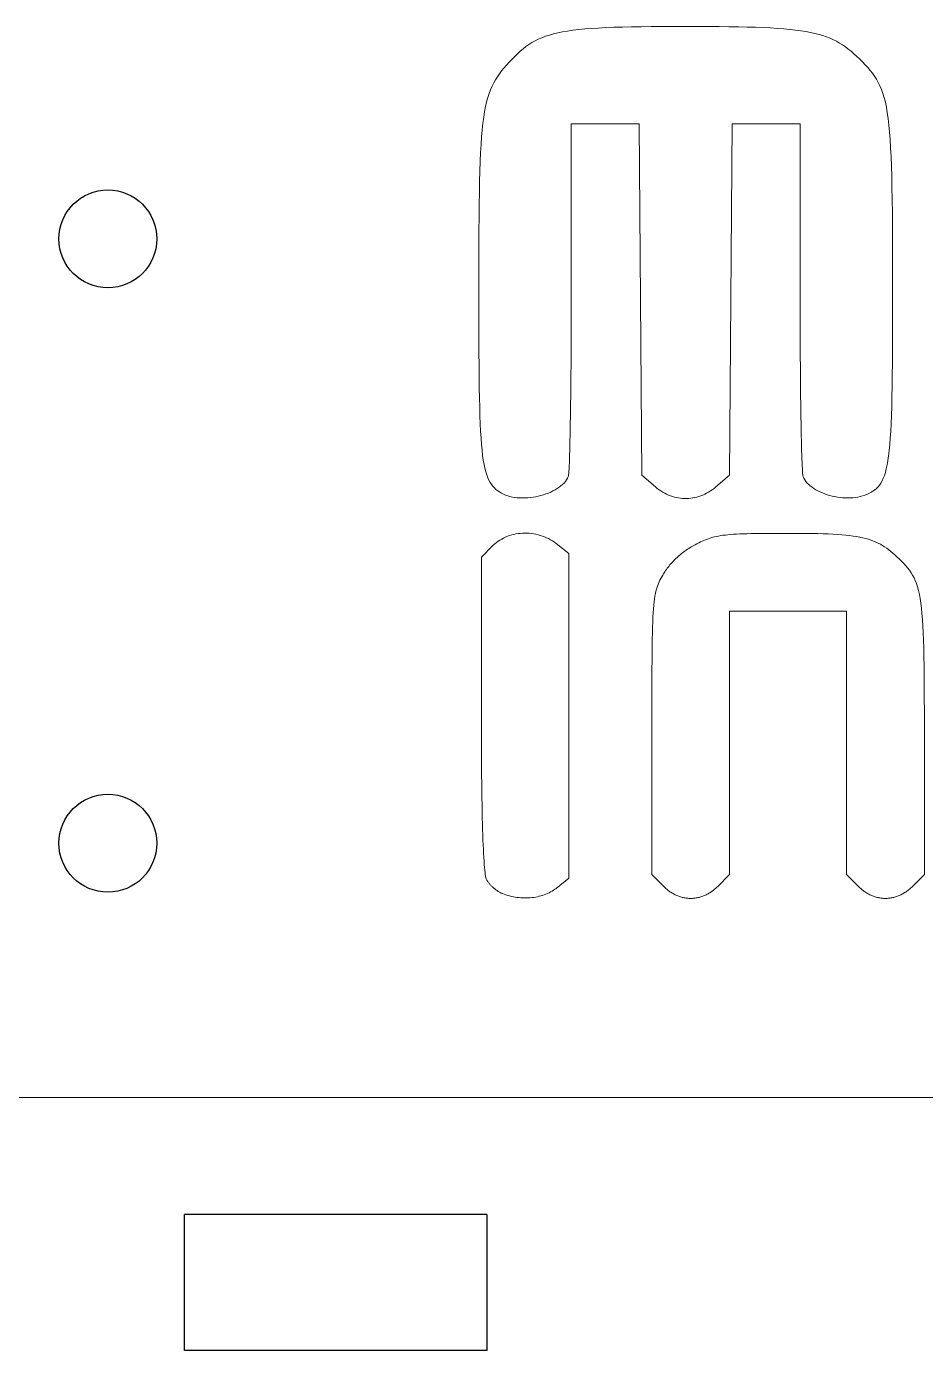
# Model space of a CAD drawing. Header units: millimetres. Extents: x 0 to 1200, y 0 to 900.
# Drawn here: x 230.98 to 260.73, y 441.63 to 485.44 of the extents above; entities that cross this region are included whole.
import ezdxf

# ---------------------------------------------------------------- set-up
doc = ezdxf.new("R2010")
doc.units = ezdxf.units.MM
doc.layers.get('0').update_dxf_attribs({"color": 1, "linetype": 'CONTINUOUS', "lineweight": 25, "true_color": 0xff0000})
doc.layers.add('Referance lines', color=3, linetype='CONTINUOUS', lineweight=0, true_color=0x00ff00)
doc.layers.add('Text', color=5, linetype='CONTINUOUS', lineweight=0, true_color=0x0000ff)

msp = doc.modelspace()

# ---------------------------------------------------------------- linework, layer by layer
for p, q in [((246.214, 446.128), (236.214, 446.128)), ((236.214, 441.628), (236.214, 446.128)), ((246.214, 446.128), (246.214, 441.628)), ((246.214, 441.628), (236.214, 441.628))]:
    msp.add_line(p, q)
for centre in [(233.677, 478.415), (233.677, 458.415)]:
    msp.add_circle(centre, 1.62)
at = {"layer": 'Referance lines', "color": 3, "true_color": 0x00ff00}
for p, q in [((0, 450), (1200, 450)), ((127.977, 450), (968.55, 450))]:
    msp.add_line(p, q, dxfattribs=at)
at = {"layer": 'Text'}
for p, q in [((247.92, 485.022), (248.035, 485.073)), ((248.035, 485.073), (248.156, 485.119)), ((248.156, 485.119), (248.285, 485.161)), ((248.285, 485.161), (248.421, 485.2)), ((248.421, 485.2), (248.567, 485.235)), ((248.567, 485.235), (248.723, 485.266)), ((248.723, 485.266), (248.89, 485.294)), ((248.89, 485.294), (249.067, 485.32)), ((249.067, 485.32), (249.258, 485.342)), ((249.258, 485.342), (249.461, 485.362)), ((249.461, 485.362), (249.678, 485.379)), ((249.678, 485.379), (249.911, 485.393)), ((249.911, 485.393), (250.158, 485.406)), ((250.158, 485.406), (250.422, 485.416)), ((250.422, 485.416), (250.704, 485.424)), ((250.704, 485.424), (251.003, 485.431)), ((251.003, 485.431), (251.321, 485.436)), ((251.321, 485.436), (251.659, 485.44)), ((251.659, 485.44), (252.018, 485.442)), ((252.018, 485.442), (252.398, 485.444)), ((252.398, 485.444), (252.8, 485.444)), ((252.8, 485.444), (253.188, 485.444)), ((253.188, 485.444), (253.555, 485.442)), ((253.555, 485.442), (253.901, 485.44)), ((253.901, 485.44), (254.229, 485.436)), ((254.229, 485.436), (254.538, 485.431)), ((254.538, 485.431), (254.829, 485.425)), ((254.829, 485.425), (255.103, 485.417)), ((255.103, 485.417), (255.36, 485.407)), ((255.36, 485.407), (255.602, 485.396)), ((255.602, 485.396), (255.83, 485.382)), ((255.83, 485.382), (256.043, 485.366)), ((256.043, 485.366), (256.243, 485.348)), ((256.243, 485.348), (256.431, 485.327)), ((256.431, 485.327), (256.606, 485.304)), ((256.606, 485.304), (256.771, 485.278)), ((256.771, 485.278), (256.926, 485.249)), ((256.926, 485.249), (257.071, 485.217)), ((257.071, 485.217), (257.208, 485.182)), ((257.208, 485.182), (257.337, 485.143)), ((257.337, 485.143), (257.458, 485.101)), ((257.458, 485.101), (257.573, 485.055)), ((257.573, 485.055), (257.683, 485.006)), ((247.233, 484.542), (247.324, 484.626)), ((247.324, 484.626), (247.417, 484.704)), ((247.417, 484.704), (247.511, 484.777)), ((247.511, 484.777), (247.607, 484.845)), ((247.607, 484.845), (247.707, 484.909)), ((247.707, 484.909), (247.811, 484.968)), ((247.811, 484.968), (247.92, 485.022)), ((257.683, 485.006), (257.788, 484.953)), ((257.788, 484.953), (257.889, 484.895)), ((257.889, 484.895), (257.986, 484.834)), ((257.986, 484.834), (258.081, 484.768)), ((258.081, 484.768), (258.174, 484.697)), ((258.174, 484.697), (258.266, 484.622)), ((258.266, 484.622), (258.358, 484.542)), ((246.867, 484.162), (246.955, 484.259)), ((246.955, 484.259), (247.049, 484.359)), ((247.049, 484.359), (247.141, 484.454)), ((247.141, 484.454), (247.233, 484.542)), ((258.358, 484.542), (258.451, 484.457)), ((258.451, 484.457), (258.544, 484.368)), ((258.544, 484.368), (258.642, 484.271)), ((258.642, 484.271), (258.733, 484.177)), ((258.733, 484.177), (258.819, 484.084)), ((246.502, 483.68), (246.566, 483.78)), ((246.566, 483.78), (246.634, 483.877)), ((246.634, 483.877), (246.706, 483.972)), ((246.706, 483.972), (246.784, 484.067)), ((246.784, 484.067), (246.867, 484.162)), ((258.819, 484.084), (258.899, 483.991)), ((258.899, 483.991), (258.974, 483.897)), ((258.974, 483.897), (259.044, 483.8)), ((259.044, 483.8), (259.108, 483.699)), ((246.292, 483.226), (246.338, 483.35)), ((246.338, 483.35), (246.389, 483.467)), ((246.389, 483.467), (246.443, 483.576)), ((246.443, 483.576), (246.502, 483.68)), ((259.108, 483.699), (259.168, 483.592)), ((259.168, 483.592), (259.223, 483.479)), ((259.223, 483.479), (259.274, 483.358)), ((259.274, 483.358), (259.321, 483.228)), ((246.175, 482.792), (246.21, 482.948)), ((246.21, 482.948), (246.249, 483.092)), ((246.249, 483.092), (246.292, 483.226)), ((259.321, 483.228), (259.363, 483.087)), ((259.363, 483.087), (259.402, 482.935)), ((259.402, 482.935), (259.437, 482.769)), ((246.088, 482.242), (246.114, 482.441)), ((246.114, 482.441), (246.143, 482.624)), ((246.143, 482.624), (246.175, 482.792)), ((259.437, 482.769), (259.468, 482.59)), ((259.468, 482.59), (259.496, 482.394)), ((246.044, 481.794), (246.065, 482.027)), ((246.065, 482.027), (246.088, 482.242)), ((250.132, 482.222), (249.011, 482.222)), ((249.011, 482.222), (249.011, 476.517)), ((251.254, 482.222), (250.132, 482.222)), ((251.3, 476.409), (251.254, 482.222)), ((254.338, 482.222), (254.292, 476.409)), ((255.46, 482.222), (254.338, 482.222)), ((256.581, 482.222), (255.46, 482.222)), ((256.581, 476.517), (256.581, 482.222)), ((259.496, 482.394), (259.521, 482.182)), ((259.521, 482.182), (259.543, 481.951)), ((246.011, 481.27), (246.027, 481.542)), ((246.027, 481.542), (246.044, 481.794)), ((259.543, 481.951), (259.562, 481.701)), ((259.562, 481.701), (259.578, 481.431)), ((245.998, 480.976), (246.011, 481.27)), ((259.578, 481.431), (259.593, 481.138)), ((259.593, 481.138), (259.604, 480.822)), ((245.986, 480.659), (245.998, 480.976)), ((259.604, 480.822), (259.614, 480.481)), ((245.969, 479.951), (245.977, 480.318)), ((245.977, 480.318), (245.986, 480.659)), ((259.614, 480.481), (259.622, 480.114)), ((245.963, 479.558), (245.969, 479.951)), ((259.622, 480.114), (259.629, 479.72)), ((245.958, 479.137), (245.963, 479.558)), ((259.629, 479.72), (259.634, 479.297)), ((245.955, 478.687), (245.958, 479.137)), ((259.634, 479.297), (259.637, 478.845)), ((245.953, 478.207), (245.955, 478.687)), ((259.637, 478.845), (259.64, 478.361)), ((245.951, 477.695), (245.953, 478.207)), ((259.64, 478.361), (259.641, 477.845)), ((245.95, 477.15), (245.951, 477.695)), ((259.641, 477.845), (259.642, 477.296)), ((259.642, 477.296), (259.642, 476.711)), ((245.95, 476.571), (245.95, 477.15)), ((245.95, 476.045), (245.95, 476.571)), ((249.011, 476.517), (249.01, 476.215)), ((251.346, 470.596), (251.3, 476.409)), ((254.292, 476.409), (254.246, 470.596)), ((256.582, 476.215), (256.581, 476.517)), ((259.642, 476.711), (259.642, 476.166)), ((245.951, 475.549), (245.95, 476.045)), ((249.01, 475.916), (249.009, 475.621)), ((249.01, 476.215), (249.01, 475.916)), ((256.582, 475.916), (256.582, 476.215)), ((256.583, 475.621), (256.582, 475.916)), ((259.642, 476.166), (259.641, 475.654)), ((245.952, 475.083), (245.951, 475.549)), ((249.009, 475.621), (249.008, 475.329)), ((256.584, 475.329), (256.583, 475.621)), ((259.641, 475.654), (259.64, 475.172)), ((245.954, 474.645), (245.952, 475.083)), ((249.007, 475.043), (249.006, 474.761)), ((249.008, 475.329), (249.007, 475.043)), ((256.585, 475.043), (256.584, 475.329)), ((256.586, 474.761), (256.585, 475.043)), ((259.64, 475.172), (259.638, 474.719)), ((245.957, 474.234), (245.954, 474.645)), ((249.006, 474.761), (249.004, 474.485)), ((256.588, 474.485), (256.586, 474.761)), ((259.638, 474.719), (259.635, 474.296)), ((245.961, 473.85), (245.957, 474.234)), ((249.002, 474.214), (249, 473.95)), ((249.004, 474.485), (249.002, 474.214)), ((256.59, 474.214), (256.588, 474.485)), ((256.592, 473.95), (256.59, 474.214)), ((259.635, 474.296), (259.631, 473.9)), ((245.966, 473.492), (245.961, 473.85)), ((248.998, 473.692), (248.995, 473.441)), ((249, 473.95), (248.998, 473.692)), ((256.594, 473.692), (256.592, 473.95)), ((256.597, 473.441), (256.594, 473.692)), ((259.631, 473.9), (259.626, 473.53)), ((245.973, 473.158), (245.966, 473.492)), ((248.995, 473.441), (248.992, 473.198)), ((256.6, 473.198), (256.597, 473.441)), ((259.626, 473.53), (259.619, 473.187)), ((245.98, 472.847), (245.973, 473.158)), ((245.989, 472.559), (245.98, 472.847)), ((248.989, 472.962), (248.986, 472.735)), ((248.992, 473.198), (248.989, 472.962)), ((256.603, 472.962), (256.6, 473.198)), ((256.606, 472.735), (256.603, 472.962)), ((259.612, 472.868), (259.603, 472.572)), ((259.619, 473.187), (259.612, 472.868)), ((245.999, 472.293), (245.989, 472.559)), ((248.983, 472.517), (248.979, 472.307)), ((248.986, 472.735), (248.983, 472.517)), ((256.609, 472.517), (256.606, 472.735)), ((256.613, 472.307), (256.609, 472.517)), ((259.603, 472.572), (259.592, 472.299)), ((246.011, 472.047), (245.999, 472.293)), ((246.025, 471.822), (246.011, 472.047)), ((248.972, 471.918), (248.968, 471.739)), ((248.976, 472.108), (248.972, 471.918)), ((248.979, 472.307), (248.976, 472.108)), ((256.616, 472.108), (256.613, 472.307)), ((256.62, 471.918), (256.616, 472.108)), ((256.624, 471.739), (256.62, 471.918)), ((259.58, 472.048), (259.565, 471.817)), ((259.592, 472.299), (259.58, 472.048)), ((246.041, 471.614), (246.025, 471.822)), ((246.059, 471.425), (246.041, 471.614)), ((248.964, 471.57), (248.959, 471.413)), ((248.968, 471.739), (248.964, 471.57)), ((256.628, 471.57), (256.624, 471.739)), ((256.633, 471.413), (256.628, 471.57)), ((259.549, 471.606), (259.531, 471.413)), ((259.565, 471.817), (259.549, 471.606)), ((246.078, 471.252), (246.059, 471.425)), ((246.1, 471.095), (246.078, 471.252)), ((246.125, 470.952), (246.1, 471.095)), ((248.95, 471.134), (248.946, 471.013)), ((248.955, 471.267), (248.95, 471.134)), ((248.959, 471.413), (248.955, 471.267)), ((256.637, 471.267), (256.633, 471.413)), ((256.642, 471.134), (256.637, 471.267)), ((256.646, 471.013), (256.642, 471.134)), ((259.488, 471.078), (259.463, 470.934)), ((259.51, 471.237), (259.488, 471.078)), ((259.531, 471.413), (259.51, 471.237)), ((246.151, 470.824), (246.125, 470.952)), ((246.18, 470.708), (246.151, 470.824)), ((246.212, 470.604), (246.18, 470.708)), ((246.247, 470.511), (246.212, 470.604)), ((248.921, 470.61), (248.916, 470.573)), ((248.926, 470.662), (248.921, 470.61)), ((248.931, 470.729), (248.926, 470.662)), ((248.936, 470.81), (248.931, 470.729)), ((248.941, 470.905), (248.936, 470.81)), ((248.946, 471.013), (248.941, 470.905)), ((251.798, 470.207), (251.346, 470.596)), ((254.246, 470.596), (253.794, 470.207)), ((256.651, 470.905), (256.646, 471.013)), ((256.656, 470.81), (256.651, 470.905)), ((256.661, 470.729), (256.656, 470.81)), ((256.666, 470.662), (256.661, 470.729)), ((256.671, 470.61), (256.666, 470.662)), ((256.676, 470.573), (256.671, 470.61)), ((259.371, 470.584), (259.335, 470.492)), ((259.405, 470.688), (259.371, 470.584)), ((259.435, 470.805), (259.405, 470.688)), ((259.463, 470.934), (259.435, 470.805)), ((246.284, 470.428), (246.247, 470.511)), ((246.325, 470.354), (246.284, 470.428)), ((246.368, 470.287), (246.325, 470.354)), ((246.415, 470.228), (246.368, 470.287)), ((246.465, 470.174), (246.415, 470.228)), ((246.518, 470.126), (246.465, 470.174)), ((248.544, 470.151), (248.476, 470.11)), ((248.607, 470.194), (248.544, 470.151)), ((248.667, 470.238), (248.607, 470.194)), ((248.721, 470.286), (248.667, 470.238)), ((248.771, 470.335), (248.721, 470.286)), ((248.815, 470.386), (248.771, 470.335)), ((248.853, 470.439), (248.815, 470.386)), ((248.885, 470.494), (248.853, 470.439)), ((248.91, 470.551), (248.885, 470.494)), ((248.916, 470.573), (248.91, 470.551)), ((251.857, 470.159), (251.798, 470.207)), ((251.916, 470.114), (251.857, 470.159)), ((253.735, 470.159), (253.676, 470.114)), ((253.794, 470.207), (253.735, 470.159)), ((256.682, 470.551), (256.676, 470.573)), ((256.707, 470.494), (256.682, 470.551)), ((256.738, 470.44), (256.707, 470.494)), ((256.776, 470.387), (256.738, 470.44)), ((256.818, 470.336), (256.776, 470.387)), ((256.867, 470.287), (256.818, 470.336)), ((256.92, 470.24), (256.867, 470.287)), ((256.977, 470.195), (256.92, 470.24)), ((257.039, 470.152), (256.977, 470.195)), ((257.104, 470.112), (257.039, 470.152)), ((259.108, 470.16), (259.052, 470.113)), ((259.16, 470.212), (259.108, 470.16)), ((259.209, 470.27), (259.16, 470.212)), ((259.254, 470.336), (259.209, 470.27)), ((259.296, 470.409), (259.254, 470.336)), ((259.335, 470.492), (259.296, 470.409)), ((246.575, 470.082), (246.518, 470.126)), ((246.636, 470.04), (246.575, 470.082)), ((246.7, 470.001), (246.636, 470.04)), ((246.765, 469.967), (246.7, 470.001)), ((246.7, 470.001), (246.7, 470.001)), ((246.833, 469.937), (246.765, 469.967)), ((246.906, 469.911), (246.833, 469.937)), ((246.981, 469.89), (246.906, 469.911)), ((247.06, 469.872), (246.981, 469.89)), ((247.14, 469.859), (247.06, 469.872)), ((247.223, 469.849), (247.14, 469.859)), ((247.308, 469.844), (247.223, 469.849)), ((247.394, 469.841), (247.308, 469.844)), ((247.481, 469.843), (247.394, 469.841)), ((247.569, 469.848), (247.481, 469.843)), ((247.657, 469.856), (247.569, 469.848)), ((247.745, 469.868), (247.657, 469.856)), ((247.833, 469.883), (247.745, 469.868)), ((247.92, 469.902), (247.833, 469.883)), ((248.005, 469.923), (247.92, 469.902)), ((248.09, 469.947), (248.005, 469.923)), ((248.172, 469.974), (248.09, 469.947)), ((248.252, 470.005), (248.172, 469.974)), ((248.33, 470.037), (248.252, 470.005)), ((248.405, 470.073), (248.33, 470.037)), ((248.476, 470.11), (248.405, 470.073)), ((251.977, 470.073), (251.916, 470.114)), ((252.039, 470.034), (251.977, 470.073)), ((252.101, 469.999), (252.039, 470.034)), ((252.165, 469.967), (252.101, 469.999)), ((252.229, 469.938), (252.165, 469.967)), ((252.294, 469.912), (252.229, 469.938)), ((252.36, 469.89), (252.294, 469.912)), ((252.426, 469.871), (252.36, 469.89)), ((252.493, 469.855), (252.426, 469.871)), ((252.56, 469.842), (252.493, 469.855)), ((252.627, 469.832), (252.56, 469.842)), ((252.695, 469.826), (252.627, 469.832)), ((252.762, 469.822), (252.695, 469.826)), ((252.83, 469.822), (252.762, 469.822)), ((252.897, 469.826), (252.83, 469.822)), ((252.965, 469.832), (252.897, 469.826)), ((253.032, 469.842), (252.965, 469.832)), ((253.099, 469.855), (253.032, 469.842)), ((253.166, 469.871), (253.099, 469.855)), ((253.232, 469.89), (253.166, 469.871)), ((253.298, 469.912), (253.232, 469.89)), ((253.363, 469.938), (253.298, 469.912)), ((253.427, 469.967), (253.363, 469.938)), ((253.49, 469.999), (253.427, 469.967)), ((253.553, 470.034), (253.49, 469.999)), ((253.615, 470.073), (253.553, 470.034)), ((253.676, 470.114), (253.615, 470.073)), ((257.174, 470.075), (257.104, 470.112)), ((257.246, 470.039), (257.174, 470.075)), ((257.322, 470.007), (257.246, 470.039)), ((257.399, 469.977), (257.322, 470.007)), ((257.48, 469.95), (257.399, 469.977)), ((257.562, 469.925), (257.48, 469.95)), ((257.645, 469.904), (257.562, 469.925)), ((257.73, 469.885), (257.645, 469.904)), ((257.816, 469.87), (257.73, 469.885)), ((257.902, 469.858), (257.816, 469.87)), ((257.989, 469.849), (257.902, 469.858)), ((258.075, 469.844), (257.989, 469.849)), ((258.161, 469.842), (258.075, 469.844)), ((258.246, 469.843), (258.161, 469.842)), ((258.33, 469.848), (258.246, 469.843)), ((258.413, 469.857), (258.33, 469.848)), ((258.494, 469.87), (258.413, 469.857)), ((258.573, 469.886), (258.494, 469.87)), ((258.649, 469.907), (258.573, 469.886)), ((258.723, 469.931), (258.649, 469.907)), ((258.794, 469.96), (258.723, 469.931)), ((258.861, 469.993), (258.794, 469.96)), ((258.928, 470.031), (258.861, 469.993)), ((258.992, 470.071), (258.928, 470.031)), ((259.052, 470.113), (258.992, 470.071)), ((246.534, 468.367), (246.59, 468.409)), ((246.59, 468.409), (246.648, 468.448)), ((246.648, 468.448), (246.709, 468.483)), ((246.709, 468.483), (246.771, 468.516)), ((246.771, 468.516), (246.836, 468.546)), ((246.836, 468.546), (246.902, 468.572)), ((246.902, 468.572), (246.969, 468.596)), ((246.969, 468.596), (247.038, 468.617)), ((247.038, 468.617), (247.108, 468.634)), ((247.108, 468.634), (247.179, 468.649)), ((247.179, 468.649), (247.251, 468.66)), ((247.251, 468.66), (247.324, 468.668)), ((247.324, 468.668), (247.397, 468.674)), ((247.397, 468.674), (247.471, 468.676)), ((247.471, 468.676), (247.545, 468.675)), ((247.545, 468.675), (247.619, 468.671)), ((247.619, 468.671), (247.692, 468.664)), ((247.692, 468.664), (247.766, 468.654)), ((247.766, 468.654), (247.839, 468.64)), ((247.839, 468.64), (247.911, 468.624)), ((247.911, 468.624), (247.983, 468.604)), ((247.983, 468.604), (248.054, 468.582)), ((248.054, 468.582), (248.124, 468.556)), ((248.124, 468.556), (248.192, 468.527)), ((248.192, 468.527), (248.259, 468.495)), ((248.259, 468.495), (248.325, 468.46)), ((248.325, 468.46), (248.388, 468.422)), ((248.388, 468.422), (248.45, 468.38)), ((253.287, 468.386), (253.344, 468.413)), ((253.344, 468.413), (253.4, 468.438)), ((253.4, 468.438), (253.457, 468.461)), ((253.457, 468.461), (253.513, 468.483)), ((253.513, 468.483), (253.571, 468.503)), ((253.571, 468.503), (253.629, 468.521)), ((253.629, 468.521), (253.689, 468.539)), ((253.689, 468.539), (253.751, 468.555)), ((253.751, 468.555), (253.816, 468.569)), ((253.816, 468.569), (253.884, 468.582)), ((253.884, 468.582), (253.955, 468.595)), ((253.955, 468.595), (254.03, 468.605)), ((254.03, 468.605), (254.109, 468.615)), ((254.109, 468.615), (254.193, 468.624)), ((254.193, 468.624), (254.283, 468.632)), ((254.283, 468.632), (254.377, 468.639)), ((254.377, 468.639), (254.478, 468.645)), ((254.478, 468.645), (254.586, 468.65)), ((254.586, 468.65), (254.7, 468.655)), ((254.7, 468.655), (254.822, 468.658)), ((254.822, 468.658), (254.952, 468.662)), ((254.952, 468.662), (255.09, 468.664)), ((255.09, 468.664), (255.237, 468.666)), ((255.237, 468.666), (255.393, 468.668)), ((255.393, 468.668), (255.558, 468.669)), ((255.558, 468.669), (255.734, 468.669)), ((255.734, 468.669), (255.92, 468.67)), ((255.92, 468.67), (256.117, 468.67)), ((256.117, 468.67), (256.35, 468.669)), ((256.35, 468.669), (256.571, 468.668)), ((256.571, 468.668), (256.78, 468.666)), ((256.78, 468.666), (256.978, 468.664)), ((256.978, 468.664), (257.166, 468.66)), ((257.166, 468.66), (257.343, 468.655)), ((257.343, 468.655), (257.511, 468.649)), ((257.511, 468.649), (257.669, 468.641)), ((257.669, 468.641), (257.819, 468.633)), ((257.819, 468.633), (257.96, 468.622)), ((257.96, 468.622), (258.093, 468.61)), ((258.093, 468.61), (258.219, 468.597)), ((258.219, 468.597), (258.338, 468.581)), ((258.338, 468.581), (258.45, 468.564)), ((258.45, 468.564), (258.556, 468.545)), ((258.556, 468.545), (258.657, 468.524)), ((258.657, 468.524), (258.752, 468.5)), ((258.752, 468.5), (258.843, 468.475)), ((258.843, 468.475), (258.929, 468.447)), ((258.929, 468.447), (259.011, 468.416)), ((259.011, 468.416), (259.09, 468.383)), ((246.035, 467.879), (246.43, 468.274)), ((246.43, 468.274), (246.481, 468.322)), ((246.481, 468.322), (246.534, 468.367)), ((248.45, 468.38), (248.51, 468.336)), ((248.51, 468.336), (248.934, 468.002)), ((248.934, 468.002), (248.934, 462.629)), ((252.582, 467.934), (252.62, 467.966)), ((252.62, 467.966), (252.658, 467.998)), ((252.658, 467.998), (252.696, 468.028)), ((252.696, 468.028), (252.736, 468.058)), ((252.736, 468.058), (252.775, 468.088)), ((252.775, 468.088), (252.815, 468.116)), ((252.815, 468.116), (252.856, 468.144)), ((252.856, 468.144), (252.897, 468.171)), ((252.897, 468.171), (252.939, 468.198)), ((252.939, 468.198), (252.98, 468.224)), ((252.98, 468.224), (253.022, 468.248)), ((253.022, 468.248), (253.065, 468.272)), ((253.065, 468.272), (253.108, 468.295)), ((253.108, 468.295), (253.169, 468.327)), ((253.169, 468.327), (253.229, 468.358)), ((253.229, 468.358), (253.287, 468.386)), ((259.09, 468.383), (259.166, 468.348)), ((259.166, 468.348), (259.239, 468.31)), ((259.239, 468.31), (259.31, 468.269)), ((259.31, 468.269), (259.379, 468.225)), ((259.379, 468.225), (259.448, 468.178)), ((259.448, 468.178), (259.515, 468.128)), ((259.515, 468.128), (259.583, 468.074)), ((259.583, 468.074), (259.65, 468.018)), ((259.65, 468.018), (259.718, 467.958)), ((259.718, 467.958), (259.787, 467.894)), ((246.035, 462.706), (246.035, 467.879)), ((252.187, 467.515), (252.216, 467.552)), ((252.216, 467.552), (252.245, 467.588)), ((252.245, 467.588), (252.275, 467.625)), ((252.275, 467.625), (252.306, 467.661)), ((252.306, 467.661), (252.338, 467.697)), ((252.338, 467.697), (252.371, 467.732)), ((252.371, 467.732), (252.404, 467.767)), ((252.404, 467.767), (252.438, 467.801)), ((252.438, 467.801), (252.473, 467.835)), ((252.473, 467.835), (252.509, 467.869)), ((252.509, 467.869), (252.545, 467.902)), ((252.545, 467.902), (252.582, 467.934)), ((259.787, 467.894), (259.868, 467.818)), ((259.868, 467.818), (259.945, 467.743)), ((259.945, 467.743), (260.016, 467.67)), ((260.016, 467.67), (260.083, 467.597)), ((260.083, 467.597), (260.145, 467.523)), ((260.145, 467.523), (260.203, 467.448)), ((251.919, 467.064), (251.946, 467.119)), ((251.946, 467.119), (251.974, 467.174)), ((251.974, 467.174), (252.005, 467.23)), ((252.005, 467.23), (252.038, 467.288)), ((252.038, 467.288), (252.06, 467.327)), ((252.06, 467.327), (252.083, 467.365)), ((252.083, 467.365), (252.108, 467.402)), ((252.108, 467.402), (252.133, 467.44)), ((252.133, 467.44), (252.16, 467.477)), ((252.16, 467.477), (252.187, 467.515)), ((260.203, 467.448), (260.257, 467.369)), ((260.257, 467.369), (260.306, 467.287)), ((260.306, 467.287), (260.352, 467.2)), ((260.352, 467.2), (260.394, 467.106)), ((260.394, 467.106), (260.432, 467.006)), ((251.779, 466.594), (251.795, 466.676)), ((251.795, 466.676), (251.811, 466.752)), ((251.811, 466.752), (251.83, 466.822)), ((251.83, 466.822), (251.849, 466.888)), ((251.849, 466.888), (251.871, 466.949)), ((251.871, 466.949), (251.894, 467.007)), ((251.894, 467.007), (251.919, 467.064)), ((260.432, 467.006), (260.467, 466.897)), ((260.467, 466.897), (260.499, 466.78)), ((260.499, 466.78), (260.528, 466.652)), ((260.528, 466.652), (260.553, 466.513)), ((251.731, 466.175), (251.741, 466.295)), ((251.741, 466.295), (251.753, 466.404)), ((251.753, 466.404), (251.765, 466.503)), ((251.765, 466.503), (251.779, 466.594)), ((260.553, 466.513), (260.576, 466.361)), ((260.576, 466.361), (260.597, 466.197)), ((251.707, 465.742), (251.714, 465.9)), ((251.714, 465.9), (251.722, 466.044)), ((251.722, 466.044), (251.731, 466.175)), ((256.183, 466.092), (254.25, 466.092)), ((254.25, 466.092), (254.25, 461.736)), ((258.116, 466.092), (256.183, 466.092)), ((258.116, 461.736), (258.116, 466.092)), ((260.597, 466.197), (260.614, 466.017)), ((260.614, 466.017), (260.63, 465.823)), ((260.63, 465.823), (260.643, 465.612)), ((251.692, 465.179), (251.696, 465.383)), ((251.696, 465.383), (251.701, 465.57)), ((251.701, 465.57), (251.707, 465.742)), ((260.643, 465.612), (260.655, 465.383)), ((260.655, 465.383), (260.664, 465.136)), ((251.685, 464.717), (251.688, 464.957)), ((251.688, 464.957), (251.692, 465.179)), ((260.664, 465.136), (260.672, 464.869)), ((251.68, 464.178), (251.682, 464.458)), ((251.682, 464.458), (251.685, 464.717)), ((260.672, 464.869), (260.678, 464.581)), ((260.678, 464.581), (260.683, 464.272)), ((251.679, 463.877), (251.68, 464.178)), ((260.683, 464.272), (260.687, 463.94)), ((251.678, 463.554), (251.679, 463.877)), ((260.687, 463.94), (260.69, 463.584)), ((260.69, 463.584), (260.692, 463.204)), ((251.676, 462.836), (251.677, 463.207)), ((251.677, 463.207), (251.678, 463.554)), ((260.692, 463.204), (260.693, 462.797)), ((246.035, 462.386), (246.035, 462.706)), ((251.676, 462.44), (251.676, 462.836)), ((260.693, 462.797), (260.693, 462.364)), ((246.036, 462.075), (246.035, 462.386)), ((248.934, 462.629), (248.934, 457.256)), ((251.675, 462.018), (251.676, 462.44)), ((260.693, 462.364), (260.693, 461.902)), ((246.037, 461.773), (246.036, 462.075)), ((251.673, 457.379), (251.675, 462.018)), ((260.693, 461.902), (260.693, 457.379)), ((246.038, 461.48), (246.037, 461.773)), ((246.04, 461.196), (246.038, 461.48)), ((254.25, 461.736), (254.25, 457.379)), ((258.116, 457.379), (258.116, 461.736)), ((246.042, 460.922), (246.04, 461.196)), ((246.044, 460.656), (246.042, 460.922)), ((246.047, 460.4), (246.044, 460.656)), ((246.05, 460.153), (246.047, 460.4)), ((246.053, 459.916), (246.05, 460.153)), ((246.057, 459.688), (246.053, 459.916)), ((246.061, 459.469), (246.057, 459.688)), ((246.066, 459.26), (246.061, 459.469)), ((246.071, 459.061), (246.066, 459.26)), ((246.076, 458.872), (246.071, 459.061)), ((246.082, 458.692), (246.076, 458.872)), ((246.088, 458.522), (246.082, 458.692)), ((246.094, 458.362), (246.088, 458.522)), ((246.101, 458.212), (246.094, 458.362)), ((246.108, 458.072), (246.101, 458.212)), ((246.115, 457.943), (246.108, 458.072)), ((246.123, 457.823), (246.115, 457.943)), ((246.131, 457.714), (246.123, 457.823)), ((246.139, 457.614), (246.131, 457.714)), ((246.148, 457.526), (246.139, 457.614)), ((246.157, 457.447), (246.148, 457.526)), ((246.166, 457.379), (246.157, 457.447)), ((246.176, 457.322), (246.166, 457.379)), ((246.186, 457.275), (246.176, 457.322)), ((246.196, 457.239), (246.186, 457.275)), ((246.206, 457.213), (246.196, 457.239)), ((246.216, 457.196), (246.206, 457.213)), ((246.226, 457.179), (246.216, 457.196)), ((246.238, 457.161), (246.226, 457.179)), ((246.25, 457.144), (246.238, 457.161)), ((246.262, 457.126), (246.25, 457.144)), ((246.276, 457.108), (246.262, 457.126)), ((246.29, 457.091), (246.276, 457.108)), ((246.305, 457.073), (246.29, 457.091)), ((246.32, 457.055), (246.305, 457.073)), ((246.336, 457.038), (246.32, 457.055)), ((246.352, 457.021), (246.336, 457.038)), ((246.369, 457.003), (246.352, 457.021)), ((246.386, 456.986), (246.369, 457.003)), ((248.934, 457.256), (248.51, 456.922)), ((252.068, 456.984), (251.673, 457.379)), ((254.25, 457.379), (253.855, 456.984)), ((258.512, 456.984), (258.116, 457.379)), ((260.693, 457.379), (260.298, 456.984)), ((246.404, 456.97), (246.386, 456.986)), ((246.422, 456.953), (246.404, 456.97)), ((246.44, 456.937), (246.422, 456.953)), ((246.459, 456.921), (246.44, 456.937)), ((246.478, 456.906), (246.459, 456.921)), ((246.497, 456.89), (246.478, 456.906)), ((246.516, 456.876), (246.497, 456.89)), ((246.536, 456.861), (246.516, 456.876)), ((246.555, 456.848), (246.536, 456.861)), ((246.575, 456.834), (246.555, 456.848)), ((246.595, 456.822), (246.575, 456.834)), ((246.614, 456.809), (246.595, 456.822)), ((246.634, 456.798), (246.614, 456.809)), ((246.653, 456.787), (246.634, 456.798)), ((246.673, 456.777), (246.653, 456.787)), ((246.692, 456.767), (246.673, 456.777)), ((246.711, 456.759), (246.692, 456.767)), ((246.73, 456.751), (246.711, 456.759)), ((246.789, 456.728), (246.73, 456.751)), ((246.73, 456.751), (246.73, 456.751)), ((246.849, 456.707), (246.789, 456.728)), ((246.91, 456.688), (246.849, 456.707)), ((246.971, 456.671), (246.91, 456.688)), ((247.032, 456.656), (246.971, 456.671)), ((247.094, 456.643), (247.032, 456.656)), ((247.156, 456.632), (247.094, 456.643)), ((247.219, 456.623), (247.156, 456.632)), ((247.281, 456.616), (247.219, 456.623)), ((247.343, 456.611), (247.281, 456.616)), ((247.406, 456.607), (247.343, 456.611)), ((247.468, 456.605), (247.406, 456.607)), ((247.53, 456.606), (247.468, 456.605)), ((247.591, 456.608), (247.53, 456.606)), ((247.653, 456.612), (247.591, 456.608)), ((247.713, 456.618), (247.653, 456.612)), ((247.774, 456.625), (247.713, 456.618)), ((247.833, 456.635), (247.774, 456.625)), ((247.892, 456.646), (247.833, 456.635)), ((247.95, 456.66), (247.892, 456.646)), ((248.007, 456.675), (247.95, 456.66)), ((248.063, 456.691), (248.007, 456.675)), ((248.118, 456.71), (248.063, 456.691)), ((248.172, 456.73), (248.118, 456.71)), ((248.225, 456.752), (248.172, 456.73)), ((248.276, 456.776), (248.225, 456.752)), ((248.326, 456.802), (248.276, 456.776)), ((248.374, 456.83), (248.326, 456.802)), ((248.421, 456.859), (248.374, 456.83)), ((248.466, 456.89), (248.421, 456.859)), ((248.51, 456.922), (248.466, 456.89)), ((252.093, 456.96), (252.068, 456.984)), ((252.068, 456.984), (252.068, 456.984)), ((252.117, 456.937), (252.093, 456.96)), ((252.143, 456.914), (252.117, 456.937)), ((252.168, 456.893), (252.143, 456.914)), ((252.195, 456.872), (252.168, 456.893)), ((252.221, 456.851), (252.195, 456.872)), ((252.248, 456.831), (252.221, 456.851)), ((252.276, 456.812), (252.248, 456.831)), ((252.303, 456.794), (252.276, 456.812)), ((252.331, 456.776), (252.303, 456.794)), ((252.36, 456.759), (252.331, 456.776)), ((252.388, 456.743), (252.36, 456.759)), ((252.417, 456.728), (252.388, 456.743)), ((252.446, 456.713), (252.417, 456.728)), ((252.476, 456.699), (252.446, 456.713)), ((252.505, 456.686), (252.476, 456.699)), ((252.535, 456.674), (252.505, 456.686)), ((252.565, 456.662), (252.535, 456.674)), ((252.595, 456.652), (252.565, 456.662)), ((252.626, 456.642), (252.595, 456.652)), ((252.656, 456.633), (252.626, 456.642)), ((252.686, 456.624), (252.656, 456.633)), ((252.717, 456.617), (252.686, 456.624)), ((252.747, 456.61), (252.717, 456.617)), ((252.778, 456.605), (252.747, 456.61)), ((252.809, 456.6), (252.778, 456.605)), ((252.839, 456.596), (252.809, 456.6)), ((252.87, 456.593), (252.839, 456.596)), ((252.901, 456.59), (252.87, 456.593)), ((252.931, 456.589), (252.901, 456.59)), ((252.961, 456.588), (252.931, 456.589)), ((252.992, 456.589), (252.961, 456.588)), ((253.022, 456.59), (252.992, 456.589)), ((253.053, 456.593), (253.022, 456.59)), ((253.084, 456.596), (253.053, 456.593)), ((253.114, 456.6), (253.084, 456.596)), ((253.145, 456.605), (253.114, 456.6)), ((253.175, 456.61), (253.145, 456.605)), ((253.206, 456.617), (253.175, 456.61)), ((253.237, 456.624), (253.206, 456.617)), ((253.267, 456.633), (253.237, 456.624)), ((253.297, 456.642), (253.267, 456.633)), ((253.328, 456.652), (253.297, 456.642)), ((253.358, 456.662), (253.328, 456.652)), ((253.388, 456.674), (253.358, 456.662)), ((253.418, 456.686), (253.388, 456.674)), ((253.447, 456.699), (253.418, 456.686)), ((253.477, 456.713), (253.447, 456.699)), ((253.506, 456.728), (253.477, 456.713)), ((253.535, 456.743), (253.506, 456.728)), ((253.563, 456.759), (253.535, 456.743)), ((253.592, 456.776), (253.563, 456.759)), ((253.62, 456.794), (253.592, 456.776)), ((253.647, 456.812), (253.62, 456.794)), ((253.675, 456.831), (253.647, 456.812)), ((253.702, 456.851), (253.675, 456.831)), ((253.728, 456.872), (253.702, 456.851)), ((253.754, 456.893), (253.728, 456.872)), ((253.78, 456.914), (253.754, 456.893)), ((253.806, 456.937), (253.78, 456.914)), ((253.83, 456.96), (253.806, 456.937)), ((253.855, 456.984), (253.83, 456.96)), ((258.536, 456.96), (258.512, 456.984)), ((258.561, 456.937), (258.536, 456.96)), ((258.586, 456.914), (258.561, 456.937)), ((258.612, 456.893), (258.586, 456.914)), ((258.638, 456.872), (258.612, 456.893)), ((258.665, 456.851), (258.638, 456.872)), ((258.692, 456.831), (258.665, 456.851)), ((258.719, 456.812), (258.692, 456.831)), ((258.747, 456.794), (258.719, 456.812)), ((258.775, 456.776), (258.747, 456.794)), ((258.803, 456.759), (258.775, 456.776)), ((258.832, 456.743), (258.803, 456.759)), ((258.861, 456.728), (258.832, 456.743)), ((258.89, 456.713), (258.861, 456.728)), ((258.919, 456.699), (258.89, 456.713)), ((258.949, 456.686), (258.919, 456.699)), ((258.979, 456.674), (258.949, 456.686)), ((259.009, 456.662), (258.979, 456.674)), ((259.039, 456.652), (259.009, 456.662)), ((259.069, 456.642), (259.039, 456.652)), ((259.099, 456.633), (259.069, 456.642)), ((259.13, 456.624), (259.099, 456.633)), ((259.16, 456.617), (259.13, 456.624)), ((259.191, 456.61), (259.16, 456.617)), ((259.221, 456.605), (259.191, 456.61)), ((259.252, 456.6), (259.221, 456.605)), ((259.283, 456.596), (259.252, 456.6)), ((259.313, 456.593), (259.283, 456.596)), ((259.344, 456.59), (259.313, 456.593)), ((259.374, 456.589), (259.344, 456.59)), ((259.405, 456.588), (259.374, 456.589)), ((259.435, 456.589), (259.405, 456.588)), ((259.466, 456.59), (259.435, 456.589)), ((259.496, 456.593), (259.466, 456.59)), ((259.527, 456.596), (259.496, 456.593)), ((259.558, 456.6), (259.527, 456.596)), ((259.588, 456.605), (259.558, 456.6)), ((259.619, 456.61), (259.588, 456.605)), ((259.649, 456.617), (259.619, 456.61)), ((259.68, 456.624), (259.649, 456.617)), ((259.71, 456.633), (259.68, 456.624)), ((259.741, 456.642), (259.71, 456.633)), ((259.771, 456.652), (259.741, 456.642)), ((259.801, 456.662), (259.771, 456.652)), ((259.831, 456.674), (259.801, 456.662)), ((259.861, 456.686), (259.831, 456.674)), ((259.89, 456.699), (259.861, 456.686)), ((259.92, 456.713), (259.89, 456.699)), ((259.949, 456.728), (259.92, 456.713)), ((259.978, 456.743), (259.949, 456.728)), ((260.007, 456.759), (259.978, 456.743)), ((260.035, 456.776), (260.007, 456.759)), ((260.063, 456.794), (260.035, 456.776)), ((260.091, 456.812), (260.063, 456.794)), ((260.118, 456.831), (260.091, 456.812)), ((260.145, 456.851), (260.118, 456.831)), ((260.172, 456.872), (260.145, 456.851)), ((260.198, 456.893), (260.172, 456.872)), ((260.224, 456.914), (260.198, 456.893)), ((260.249, 456.937), (260.224, 456.914)), ((260.274, 456.96), (260.249, 456.937)), ((260.298, 456.984), (260.274, 456.96))]:
    msp.add_line(p, q, dxfattribs=at)

doc.saveas('drawing.dxf')
